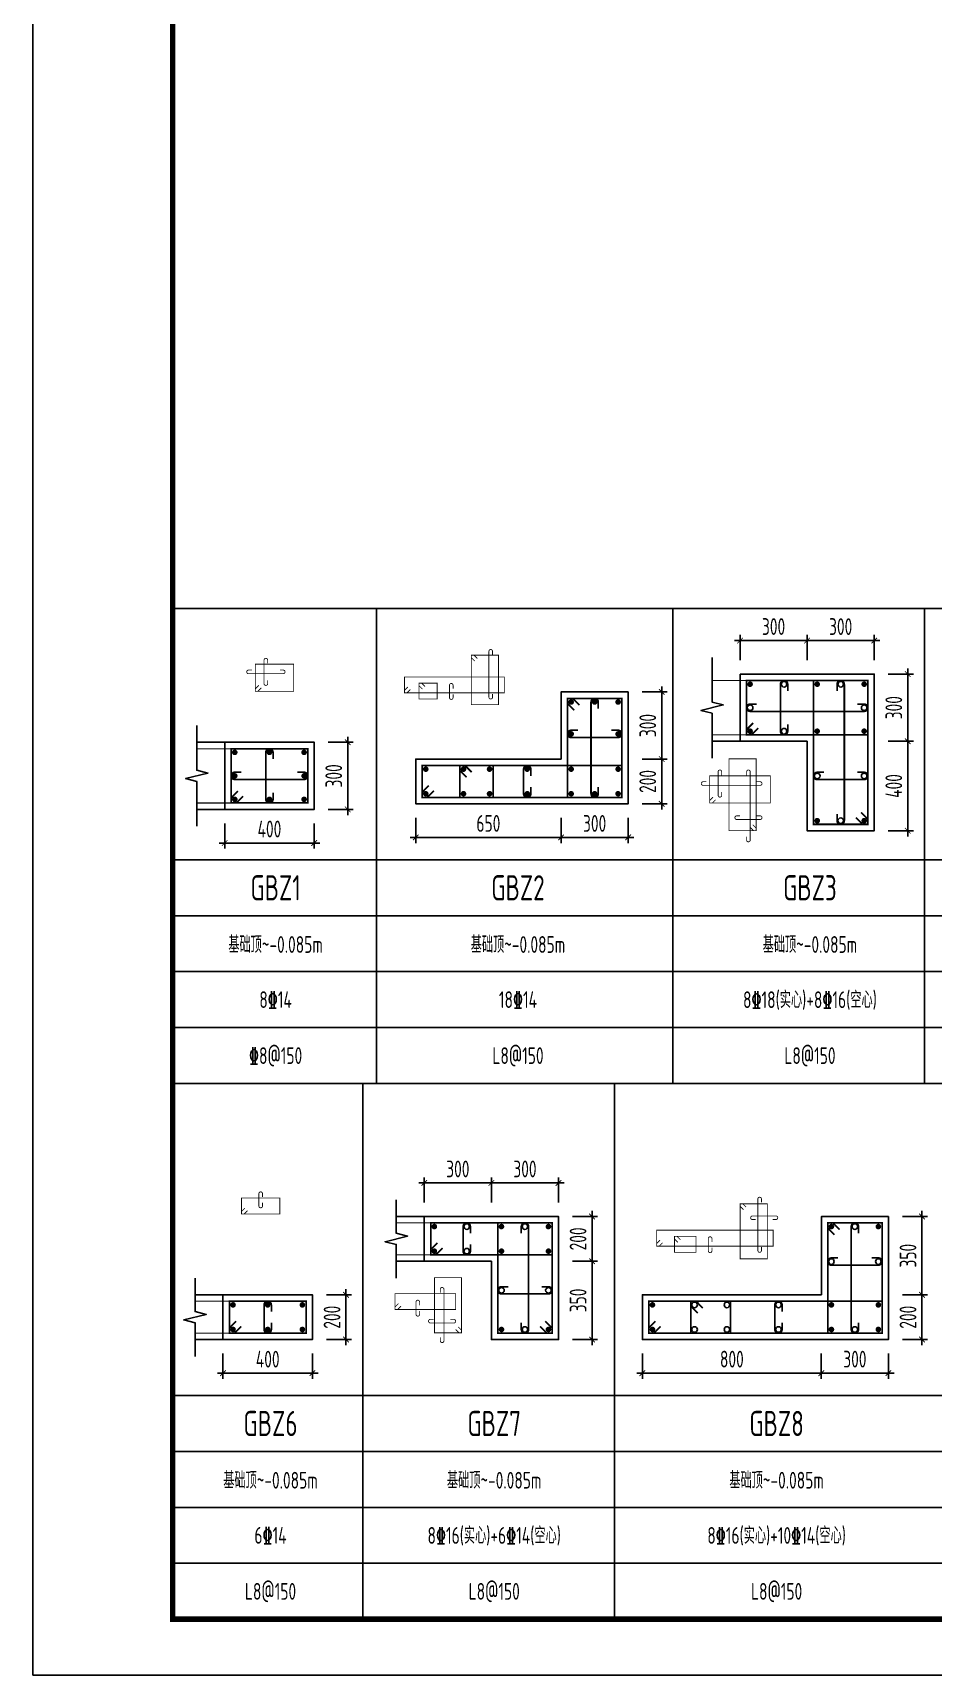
# Model space of a CAD drawing. Extents: x -461650 to 361314, y 245336 to 769729.
# Drawn here: x -139512 to -123412, y 676683 to 706045 of the extents above; entities that cross this region are included whole.
import ezdxf
from ezdxf.enums import TextEntityAlignment as Align

# ---------------------------------------------------------------- set-up
doc = ezdxf.new("R2010")
doc.units = 0
doc.header["$LTSCALE"] = 1000
doc.layers.get('0').update_dxf_attribs({"linetype": 'CONTINUOUS'})
doc.layers.get('DEFPOINTS').update_dxf_attribs({"linetype": 'CONTINUOUS'})
for name, color, linetype in [('-TK', 7, 'CONTINUOUS'), ('COLU_DE_DIM', 3, 'CONTINUOUS'), ('COLU_DE_TH', 7, 'CONTINUOUS'), ('LINK', 6, 'CONTINUOUS'), ('LINK-INDEX', 6, 'CONTINUOUS'), ('REIN', 6, 'CONTINUOUS'), ('TAB', 7, 'CONTINUOUS'), ('TAB_TEXT', 7, 'CONTINUOUS'), ('THIN', 7, 'CONTINUOUS')]:
    doc.layers.add(name, color=color, linetype=linetype)
doc.styles.add('TSSD_DIMENSION', font='Tssdeng.shx', dxfattribs={"width": 0.7, "bigfont": 'tssdchn.shx'})
doc.styles.add('TSSD_REIN', font='tssdeng.shx', dxfattribs={"width": 0.7, "height": 300, "bigfont": 'tssdchn.shx'})
doc.dimstyles.new('TSSD_25_100', dxfattribs={"dimtxt": 300, "dimasz": 100, "dimexe": 100, "dimexo": 250, "dimgap": 100, "dimtad": 1, "dimdec": 0, "dimlfac": 0.25, "dimzin": 0, "dimdsep": 46, "dimtxsty": 'TSSD_DIMENSION', "dimblk": 'ARCHTICK', "dimcen": 0, "dimdle": 100, "dimclrt": 7, "dimadec": 0, "dimazin": 0, "dimtfac": 1, "dimtdec": 0, "dimtix": 1, "dimtmove": 2, "dimatfit": 3, "dimldrblk": 'ARCHTICK', "dimfxl": 0, "dimtolj": 1, "dimtzin": 0, "dimarcsym": 0})

# ---------------------------------------------------------------- blocks, each defined once
blk = doc.blocks.new('A1')
blk.add_lwpolyline([(0, 59400), (0, 0), (84100, 0), (84100, 59400)], close=True)
at = {"const_width": 100}
blk.add_lwpolyline([(2500, 58400), (2500, 1000), (83100, 1000), (83100, 58400)], close=True, dxfattribs=at)
blk = doc.blocks.new('_ArchTick')
at = {"color": 0, "linetype": 'ByBlock', "const_width": 0.15}
blk.add_lwpolyline([(-0.5, -0.5), (0.5, 0.5)], dxfattribs=at)
blk = doc.blocks.new('*D1969')
at = {"layer": 'COLU_DE_DIM', "color": 0, "lineweight": -2}
for p, q in [((-136112, 682433), (-136112, 681983)), ((-134512, 682433), (-134512, 681983)), ((-136212, 682083), (-134412, 682083))]:
    blk.add_line(p, q, dxfattribs=at)
at = {"layer": 'DEFPOINTS', "color": 0}
for p in [(-136112, 682683), (-134512, 682683), (-134512, 682083)]:
    blk.add_point(p, dxfattribs=at)
at = {"layer": 'COLU_DE_DIM', "color": 0, "lineweight": -2, "xscale": 100, "yscale": 100, "zscale": 100, "rotation": 180}
blk.add_blockref('_ArchTick', (-136112, 682083), dxfattribs=at)
at = {"layer": 'COLU_DE_DIM', "color": 0, "lineweight": -2, "xscale": 100, "yscale": 100, "zscale": 100}
blk.add_blockref('_ArchTick', (-134512, 682083), dxfattribs=at)
at = {"layer": 'COLU_DE_DIM', "color": 7, "insert": (-135312, 682333), "char_height": 300, "attachment_point": 5, "style": 'TSSD_DIMENSION'}
blk.add_mtext('\\A1;400', dxfattribs=at)
blk = doc.blocks.new('*D1970')
at = {"layer": 'COLU_DE_DIM', "color": 0, "lineweight": -2}
for p, q in [((-133912, 682583), (-133912, 683583)), ((-134262, 683483), (-133812, 683483)), ((-134262, 682683), (-133812, 682683))]:
    blk.add_line(p, q, dxfattribs=at)
at = {"layer": 'DEFPOINTS', "color": 0}
for p in [(-134512, 683483), (-133912, 683483), (-134512, 682683)]:
    blk.add_point(p, dxfattribs=at)
at = {"layer": 'COLU_DE_DIM', "color": 0, "lineweight": -2, "xscale": 100, "yscale": 100, "zscale": 100}
for p, rotation in [((-133912, 683483), 90), ((-133912, 682683), 270)]:
    blk.add_blockref('_ArchTick', p, dxfattribs=dict(at, rotation=rotation))
at = {"layer": 'COLU_DE_DIM', "color": 7, "insert": (-134162, 683083), "char_height": 300, "attachment_point": 5, "rotation": 90, "style": 'TSSD_DIMENSION'}
blk.add_mtext('\\A1;200', dxfattribs=at)
blk = doc.blocks.new('*D1971')
at = {"layer": 'COLU_DE_DIM', "color": 0, "lineweight": -2}
for p, q in [((-126966, 695180), (-125566, 695180)), ((-126866, 694830), (-126866, 695280)), ((-125666, 694830), (-125666, 695280))]:
    blk.add_line(p, q, dxfattribs=at)
at = {"layer": 'DEFPOINTS', "color": 0}
for p in [(-125666, 695180), (-126866, 694580), (-125666, 694580)]:
    blk.add_point(p, dxfattribs=at)
at = {"layer": 'COLU_DE_DIM', "color": 0, "lineweight": -2, "xscale": 100, "yscale": 100, "zscale": 100, "rotation": 180}
blk.add_blockref('_ArchTick', (-126866, 695180), dxfattribs=at)
at = {"layer": 'COLU_DE_DIM', "color": 0, "lineweight": -2, "xscale": 100, "yscale": 100, "zscale": 100}
blk.add_blockref('_ArchTick', (-125666, 695180), dxfattribs=at)
at = {"layer": 'COLU_DE_DIM', "color": 7, "insert": (-126266, 695430), "char_height": 300, "attachment_point": 5, "style": 'TSSD_DIMENSION'}
blk.add_mtext('\\A1;300', dxfattribs=at)
blk = doc.blocks.new('*D1972')
at = {"layer": 'COLU_DE_DIM', "color": 0, "lineweight": -2}
for p, q in [((-125766, 695180), (-124366, 695180)), ((-125666, 694830), (-125666, 695280)), ((-124466, 694830), (-124466, 695280))]:
    blk.add_line(p, q, dxfattribs=at)
at = {"layer": 'DEFPOINTS', "color": 0}
for p in [(-124466, 695180), (-125666, 694580), (-124466, 694580)]:
    blk.add_point(p, dxfattribs=at)
at = {"layer": 'COLU_DE_DIM', "color": 0, "lineweight": -2, "xscale": 100, "yscale": 100, "zscale": 100, "rotation": 180}
blk.add_blockref('_ArchTick', (-125666, 695180), dxfattribs=at)
at = {"layer": 'COLU_DE_DIM', "color": 0, "lineweight": -2, "xscale": 100, "yscale": 100, "zscale": 100}
blk.add_blockref('_ArchTick', (-124466, 695180), dxfattribs=at)
at = {"layer": 'COLU_DE_DIM', "color": 7, "insert": (-125066, 695430), "char_height": 300, "attachment_point": 5, "style": 'TSSD_DIMENSION'}
blk.add_mtext('\\A1;300', dxfattribs=at)
blk = doc.blocks.new('*D1973')
at = {"layer": 'COLU_DE_DIM', "color": 0, "lineweight": -2}
for p, q in [((-124216, 693380), (-123766, 693380)), ((-123866, 691680), (-123866, 693480)), ((-124216, 691780), (-123766, 691780))]:
    blk.add_line(p, q, dxfattribs=at)
at = {"layer": 'DEFPOINTS', "color": 0}
for p in [(-124466, 693380), (-123866, 693380), (-124466, 691780)]:
    blk.add_point(p, dxfattribs=at)
at = {"layer": 'COLU_DE_DIM', "color": 0, "lineweight": -2, "xscale": 100, "yscale": 100, "zscale": 100}
for p, rotation in [((-123866, 693380), 90), ((-123866, 691780), 270)]:
    blk.add_blockref('_ArchTick', p, dxfattribs=dict(at, rotation=rotation))
at = {"layer": 'COLU_DE_DIM', "color": 7, "insert": (-124116, 692580), "char_height": 300, "attachment_point": 5, "rotation": 90, "style": 'TSSD_DIMENSION'}
blk.add_mtext('\\A1;400', dxfattribs=at)
blk = doc.blocks.new('*D1974')
at = {"layer": 'COLU_DE_DIM', "color": 0, "lineweight": -2}
for p, q in [((-124216, 694580), (-123766, 694580)), ((-123866, 693280), (-123866, 694680)), ((-124216, 693380), (-123766, 693380))]:
    blk.add_line(p, q, dxfattribs=at)
at = {"layer": 'DEFPOINTS', "color": 0}
for p in [(-124466, 694580), (-123866, 694580), (-124466, 693380)]:
    blk.add_point(p, dxfattribs=at)
at = {"layer": 'COLU_DE_DIM', "color": 0, "lineweight": -2, "xscale": 100, "yscale": 100, "zscale": 100}
for p, rotation in [((-123866, 694580), 90), ((-123866, 693380), 270)]:
    blk.add_blockref('_ArchTick', p, dxfattribs=dict(at, rotation=rotation))
at = {"layer": 'COLU_DE_DIM', "color": 7, "insert": (-124116, 693980), "char_height": 300, "attachment_point": 5, "rotation": 90, "style": 'TSSD_DIMENSION'}
blk.add_mtext('\\A1;300', dxfattribs=at)
blk = doc.blocks.new('*D1975')
at = {"layer": 'COLU_DE_DIM', "color": 0, "lineweight": -2}
for p, q in [((-132666, 692011), (-132666, 691561)), ((-130066, 692011), (-130066, 691561)), ((-132766, 691661), (-129966, 691661))]:
    blk.add_line(p, q, dxfattribs=at)
at = {"layer": 'DEFPOINTS', "color": 0}
for p in [(-132666, 692261), (-130066, 692261), (-130066, 691661)]:
    blk.add_point(p, dxfattribs=at)
at = {"layer": 'COLU_DE_DIM', "color": 0, "lineweight": -2, "xscale": 100, "yscale": 100, "zscale": 100, "rotation": 180}
blk.add_blockref('_ArchTick', (-132666, 691661), dxfattribs=at)
at = {"layer": 'COLU_DE_DIM', "color": 0, "lineweight": -2, "xscale": 100, "yscale": 100, "zscale": 100}
blk.add_blockref('_ArchTick', (-130066, 691661), dxfattribs=at)
at = {"layer": 'COLU_DE_DIM', "color": 7, "insert": (-131366, 691911), "char_height": 300, "attachment_point": 5, "style": 'TSSD_DIMENSION'}
blk.add_mtext('\\A1;650', dxfattribs=at)
blk = doc.blocks.new('*D1976')
at = {"layer": 'COLU_DE_DIM', "color": 0, "lineweight": -2}
for p, q in [((-130066, 692011), (-130066, 691561)), ((-128866, 692011), (-128866, 691561)), ((-130166, 691661), (-128766, 691661))]:
    blk.add_line(p, q, dxfattribs=at)
at = {"layer": 'DEFPOINTS', "color": 0}
for p in [(-130066, 692261), (-128866, 692261), (-128866, 691661)]:
    blk.add_point(p, dxfattribs=at)
at = {"layer": 'COLU_DE_DIM', "color": 0, "lineweight": -2, "xscale": 100, "yscale": 100, "zscale": 100, "rotation": 180}
blk.add_blockref('_ArchTick', (-130066, 691661), dxfattribs=at)
at = {"layer": 'COLU_DE_DIM', "color": 0, "lineweight": -2, "xscale": 100, "yscale": 100, "zscale": 100}
blk.add_blockref('_ArchTick', (-128866, 691661), dxfattribs=at)
at = {"layer": 'COLU_DE_DIM', "color": 7, "insert": (-129466, 691911), "char_height": 300, "attachment_point": 5, "style": 'TSSD_DIMENSION'}
blk.add_mtext('\\A1;300', dxfattribs=at)
blk = doc.blocks.new('*D1977')
at = {"layer": 'COLU_DE_DIM', "color": 0, "lineweight": -2}
for p, q in [((-128616, 693061), (-128166, 693061)), ((-128266, 692161), (-128266, 693161)), ((-128616, 692261), (-128166, 692261))]:
    blk.add_line(p, q, dxfattribs=at)
at = {"layer": 'DEFPOINTS', "color": 0}
for p in [(-128866, 693061), (-128266, 693061), (-128866, 692261)]:
    blk.add_point(p, dxfattribs=at)
at = {"layer": 'COLU_DE_DIM', "color": 0, "lineweight": -2, "xscale": 100, "yscale": 100, "zscale": 100}
for p, rotation in [((-128266, 693061), 90), ((-128266, 692261), 270)]:
    blk.add_blockref('_ArchTick', p, dxfattribs=dict(at, rotation=rotation))
at = {"layer": 'COLU_DE_DIM', "color": 7, "insert": (-128516, 692661), "char_height": 300, "attachment_point": 5, "rotation": 90, "style": 'TSSD_DIMENSION'}
blk.add_mtext('\\A1;200', dxfattribs=at)
blk = doc.blocks.new('*D1978')
at = {"layer": 'COLU_DE_DIM', "color": 0, "lineweight": -2}
for p, q in [((-128616, 694261), (-128166, 694261)), ((-128266, 692961), (-128266, 694361)), ((-128616, 693061), (-128166, 693061))]:
    blk.add_line(p, q, dxfattribs=at)
at = {"layer": 'DEFPOINTS', "color": 0}
for p in [(-128866, 694261), (-128266, 694261), (-128866, 693061)]:
    blk.add_point(p, dxfattribs=at)
at = {"layer": 'COLU_DE_DIM', "color": 0, "lineweight": -2, "xscale": 100, "yscale": 100, "zscale": 100}
for p, rotation in [((-128266, 694261), 90), ((-128266, 693061), 270)]:
    blk.add_blockref('_ArchTick', p, dxfattribs=dict(at, rotation=rotation))
at = {"layer": 'COLU_DE_DIM', "color": 7, "insert": (-128516, 693661), "char_height": 300, "attachment_point": 5, "rotation": 90, "style": 'TSSD_DIMENSION'}
blk.add_mtext('\\A1;300', dxfattribs=at)
blk = doc.blocks.new('*D1949')
at = {"layer": 'COLU_DE_DIM', "color": 0, "lineweight": -2}
for p, q in [((-132612, 685483), (-131212, 685483)), ((-132512, 685133), (-132512, 685583)), ((-131312, 685133), (-131312, 685583))]:
    blk.add_line(p, q, dxfattribs=at)
at = {"layer": 'DEFPOINTS', "color": 0}
for p in [(-131312, 685483), (-132512, 684883), (-131312, 684883)]:
    blk.add_point(p, dxfattribs=at)
at = {"layer": 'COLU_DE_DIM', "color": 0, "lineweight": -2, "xscale": 100, "yscale": 100, "zscale": 100, "rotation": 180}
blk.add_blockref('_ArchTick', (-132512, 685483), dxfattribs=at)
at = {"layer": 'COLU_DE_DIM', "color": 0, "lineweight": -2, "xscale": 100, "yscale": 100, "zscale": 100}
blk.add_blockref('_ArchTick', (-131312, 685483), dxfattribs=at)
at = {"layer": 'COLU_DE_DIM', "color": 7, "insert": (-131912, 685733), "char_height": 300, "attachment_point": 5, "style": 'TSSD_DIMENSION'}
blk.add_mtext('\\A1;300', dxfattribs=at)
blk = doc.blocks.new('*D1950')
at = {"layer": 'COLU_DE_DIM', "color": 0, "lineweight": -2}
for p, q in [((-131412, 685483), (-130012, 685483)), ((-131312, 685133), (-131312, 685583)), ((-130112, 685133), (-130112, 685583))]:
    blk.add_line(p, q, dxfattribs=at)
at = {"layer": 'DEFPOINTS', "color": 0}
for p in [(-130112, 685483), (-131312, 684883), (-130112, 684883)]:
    blk.add_point(p, dxfattribs=at)
at = {"layer": 'COLU_DE_DIM', "color": 0, "lineweight": -2, "xscale": 100, "yscale": 100, "zscale": 100, "rotation": 180}
blk.add_blockref('_ArchTick', (-131312, 685483), dxfattribs=at)
at = {"layer": 'COLU_DE_DIM', "color": 0, "lineweight": -2, "xscale": 100, "yscale": 100, "zscale": 100}
blk.add_blockref('_ArchTick', (-130112, 685483), dxfattribs=at)
at = {"layer": 'COLU_DE_DIM', "color": 7, "insert": (-130712, 685733), "char_height": 300, "attachment_point": 5, "style": 'TSSD_DIMENSION'}
blk.add_mtext('\\A1;300', dxfattribs=at)
blk = doc.blocks.new('*D1951')
at = {"layer": 'COLU_DE_DIM', "color": 0, "lineweight": -2}
for p, q in [((-129512, 682583), (-129512, 684183)), ((-129862, 684083), (-129412, 684083)), ((-129862, 682683), (-129412, 682683))]:
    blk.add_line(p, q, dxfattribs=at)
at = {"layer": 'DEFPOINTS', "color": 0}
for p in [(-130112, 684083), (-129512, 684083), (-130112, 682683)]:
    blk.add_point(p, dxfattribs=at)
at = {"layer": 'COLU_DE_DIM', "color": 0, "lineweight": -2, "xscale": 100, "yscale": 100, "zscale": 100}
for p, rotation in [((-129512, 684083), 90), ((-129512, 682683), 270)]:
    blk.add_blockref('_ArchTick', p, dxfattribs=dict(at, rotation=rotation))
at = {"layer": 'COLU_DE_DIM', "color": 7, "insert": (-129762, 683383), "char_height": 300, "attachment_point": 5, "rotation": 90, "style": 'TSSD_DIMENSION'}
blk.add_mtext('\\A1;350', dxfattribs=at)
blk = doc.blocks.new('*D1952')
at = {"layer": 'COLU_DE_DIM', "color": 0, "lineweight": -2}
for p, q in [((-129862, 684883), (-129412, 684883)), ((-129512, 683983), (-129512, 684983)), ((-129862, 684083), (-129412, 684083))]:
    blk.add_line(p, q, dxfattribs=at)
at = {"layer": 'DEFPOINTS', "color": 0}
for p in [(-130112, 684883), (-129512, 684883), (-130112, 684083)]:
    blk.add_point(p, dxfattribs=at)
at = {"layer": 'COLU_DE_DIM', "color": 0, "lineweight": -2, "xscale": 100, "yscale": 100, "zscale": 100}
for p, rotation in [((-129512, 684883), 90), ((-129512, 684083), 270)]:
    blk.add_blockref('_ArchTick', p, dxfattribs=dict(at, rotation=rotation))
at = {"layer": 'COLU_DE_DIM', "color": 7, "insert": (-129762, 684483), "char_height": 300, "attachment_point": 5, "rotation": 90, "style": 'TSSD_DIMENSION'}
blk.add_mtext('\\A1;200', dxfattribs=at)
blk = doc.blocks.new('*D1953')
at = {"layer": 'COLU_DE_DIM', "color": 0, "lineweight": -2}
for p, q in [((-128612, 682433), (-128612, 681983)), ((-125412, 682433), (-125412, 681983)), ((-128712, 682083), (-125312, 682083))]:
    blk.add_line(p, q, dxfattribs=at)
at = {"layer": 'DEFPOINTS', "color": 0}
for p in [(-128612, 682683), (-125412, 682683), (-125412, 682083)]:
    blk.add_point(p, dxfattribs=at)
at = {"layer": 'COLU_DE_DIM', "color": 0, "lineweight": -2, "xscale": 100, "yscale": 100, "zscale": 100, "rotation": 180}
blk.add_blockref('_ArchTick', (-128612, 682083), dxfattribs=at)
at = {"layer": 'COLU_DE_DIM', "color": 0, "lineweight": -2, "xscale": 100, "yscale": 100, "zscale": 100}
blk.add_blockref('_ArchTick', (-125412, 682083), dxfattribs=at)
at = {"layer": 'COLU_DE_DIM', "color": 7, "insert": (-127012, 682333), "char_height": 300, "attachment_point": 5, "style": 'TSSD_DIMENSION'}
blk.add_mtext('\\A1;800', dxfattribs=at)
blk = doc.blocks.new('*D1954')
at = {"layer": 'COLU_DE_DIM', "color": 0, "lineweight": -2}
for p, q in [((-125412, 682433), (-125412, 681983)), ((-124212, 682433), (-124212, 681983)), ((-125512, 682083), (-124112, 682083))]:
    blk.add_line(p, q, dxfattribs=at)
at = {"layer": 'DEFPOINTS', "color": 0}
for p in [(-125412, 682683), (-124212, 682683), (-124212, 682083)]:
    blk.add_point(p, dxfattribs=at)
at = {"layer": 'COLU_DE_DIM', "color": 0, "lineweight": -2, "xscale": 100, "yscale": 100, "zscale": 100, "rotation": 180}
blk.add_blockref('_ArchTick', (-125412, 682083), dxfattribs=at)
at = {"layer": 'COLU_DE_DIM', "color": 0, "lineweight": -2, "xscale": 100, "yscale": 100, "zscale": 100}
blk.add_blockref('_ArchTick', (-124212, 682083), dxfattribs=at)
at = {"layer": 'COLU_DE_DIM', "color": 7, "insert": (-124812, 682333), "char_height": 300, "attachment_point": 5, "style": 'TSSD_DIMENSION'}
blk.add_mtext('\\A1;300', dxfattribs=at)
blk = doc.blocks.new('*D1955')
at = {"layer": 'COLU_DE_DIM', "color": 0, "lineweight": -2}
for p, q in [((-123612, 682583), (-123612, 683583)), ((-123962, 683483), (-123512, 683483)), ((-123962, 682683), (-123512, 682683))]:
    blk.add_line(p, q, dxfattribs=at)
at = {"layer": 'DEFPOINTS', "color": 0}
for p in [(-124212, 683483), (-123612, 683483), (-124212, 682683)]:
    blk.add_point(p, dxfattribs=at)
at = {"layer": 'COLU_DE_DIM', "color": 0, "lineweight": -2, "xscale": 100, "yscale": 100, "zscale": 100}
for p, rotation in [((-123612, 683483), 90), ((-123612, 682683), 270)]:
    blk.add_blockref('_ArchTick', p, dxfattribs=dict(at, rotation=rotation))
at = {"layer": 'COLU_DE_DIM', "color": 7, "insert": (-123862, 683083), "char_height": 300, "attachment_point": 5, "rotation": 90, "style": 'TSSD_DIMENSION'}
blk.add_mtext('\\A1;200', dxfattribs=at)
blk = doc.blocks.new('*D1956')
at = {"layer": 'COLU_DE_DIM', "color": 0, "lineweight": -2}
for p, q in [((-123962, 684883), (-123512, 684883)), ((-123612, 683383), (-123612, 684983)), ((-123962, 683483), (-123512, 683483))]:
    blk.add_line(p, q, dxfattribs=at)
at = {"layer": 'DEFPOINTS', "color": 0}
for p in [(-124212, 684883), (-123612, 684883), (-124212, 683483)]:
    blk.add_point(p, dxfattribs=at)
at = {"layer": 'COLU_DE_DIM', "color": 0, "lineweight": -2, "xscale": 100, "yscale": 100, "zscale": 100}
for p, rotation in [((-123612, 684883), 90), ((-123612, 683483), 270)]:
    blk.add_blockref('_ArchTick', p, dxfattribs=dict(at, rotation=rotation))
at = {"layer": 'COLU_DE_DIM', "color": 7, "insert": (-123862, 684183), "char_height": 300, "attachment_point": 5, "rotation": 90, "style": 'TSSD_DIMENSION'}
blk.add_mtext('\\A1;350', dxfattribs=at)
blk = doc.blocks.new('*D1947')
at = {"layer": 'COLU_DE_DIM', "color": 0, "lineweight": -2}
for p, q in [((-136081, 691911), (-136081, 691461)), ((-134481, 691911), (-134481, 691461)), ((-136181, 691561), (-134381, 691561))]:
    blk.add_line(p, q, dxfattribs=at)
at = {"layer": 'DEFPOINTS', "color": 0}
for p in [(-136081, 692161), (-134481, 692161), (-134481, 691561)]:
    blk.add_point(p, dxfattribs=at)
at = {"layer": 'COLU_DE_DIM', "color": 0, "lineweight": -2, "xscale": 100, "yscale": 100, "zscale": 100, "rotation": 180}
blk.add_blockref('_ArchTick', (-136081, 691561), dxfattribs=at)
at = {"layer": 'COLU_DE_DIM', "color": 0, "lineweight": -2, "xscale": 100, "yscale": 100, "zscale": 100}
blk.add_blockref('_ArchTick', (-134481, 691561), dxfattribs=at)
at = {"layer": 'COLU_DE_DIM', "color": 7, "insert": (-135281, 691811), "char_height": 300, "attachment_point": 5, "style": 'TSSD_DIMENSION'}
blk.add_mtext('\\A1;400', dxfattribs=at)
blk = doc.blocks.new('*D1948')
at = {"layer": 'COLU_DE_DIM', "color": 0, "lineweight": -2}
for p, q in [((-134231, 693361), (-133781, 693361)), ((-133881, 692061), (-133881, 693461)), ((-134231, 692161), (-133781, 692161))]:
    blk.add_line(p, q, dxfattribs=at)
at = {"layer": 'DEFPOINTS', "color": 0}
for p in [(-134481, 693361), (-133881, 693361), (-134481, 692161)]:
    blk.add_point(p, dxfattribs=at)
at = {"layer": 'COLU_DE_DIM', "color": 0, "lineweight": -2, "xscale": 100, "yscale": 100, "zscale": 100}
for p, rotation in [((-133881, 693361), 90), ((-133881, 692161), 270)]:
    blk.add_blockref('_ArchTick', p, dxfattribs=dict(at, rotation=rotation))
at = {"layer": 'COLU_DE_DIM', "color": 7, "insert": (-134131, 692761), "char_height": 300, "attachment_point": 5, "rotation": 90, "style": 'TSSD_DIMENSION'}
blk.add_mtext('\\A1;300', dxfattribs=at)

msp = doc.modelspace()

# ---------------------------------------------------------------- linework, layer by layer
at = {"layer": 'COLU_DE_TH'}
for points in [[(-126865.76, 694579.66), (-126865.76, 693379.67), (-125665.76, 693379.67), (-125665.76, 691779.67), (-124465.77, 691779.67), (-124465.77, 694579.66), (-126865.76, 694579.66)], [(-128865.76, 694261.33), (-130065.75, 694261.33), (-130065.75, 693061.33), (-132665.75, 693061.33), (-132665.75, 692261.33), (-128865.76, 692261.33), (-128865.76, 694261.33)], [(-136081.13, 693361.29), (-136081.14, 692161.33), (-134481.14, 692161.33), (-134481.13, 693361.29), (-136081.13, 693361.29)], [(-132511.89, 684883.4), (-132511.89, 684083.4), (-131311.89, 684083.4), (-131311.89, 682683.4), (-130111.89, 682683.4), (-130111.89, 684883.4), (-132511.89, 684883.4)], [(-124211.9, 684883.4), (-125411.89, 684883.4), (-125411.89, 683483.4), (-128611.89, 683483.4), (-128611.89, 682683.4), (-124211.9, 682683.4), (-124211.9, 684883.4)], [(-136111.89, 683483.4), (-136111.89, 682683.4), (-134511.89, 682683.4), (-134511.89, 683483.4), (-136111.89, 683483.4)]]:
    msp.add_lwpolyline(points, close=True, dxfattribs=at)
at = {"layer": 'LINK', "const_width": 30}
for points in [[(-126538.83, 693614.67), (-126658.83, 693494.67), (-126750.76, 693494.67), (-126750.76, 694464.66), (-124580.77, 694464.66), (-124580.77, 693494.67), (-126750.76, 693494.67), (-126750.76, 693586.59), (-126630.76, 693706.59)], [(-124700.77, 692106.59), (-124580.77, 691986.59), (-124580.77, 691894.67), (-125550.76, 691894.67), (-125550.76, 694464.66), (-124580.77, 694464.66), (-124580.77, 691894.67), (-124672.69, 691894.67), (-124792.69, 692014.67)], [(-129830.75, 693934.41), (-129950.75, 694054.41), (-129950.75, 694146.33), (-128980.76, 694146.33), (-128980.76, 692376.33), (-129950.75, 692376.33), (-129950.75, 694146.33), (-129858.83, 694146.33), (-129738.83, 694026.33)], [(-135754.21, 692396.33), (-135874.22, 692276.33), (-135966.14, 692276.33), (-135966.13, 693246.29), (-134596.13, 693246.29), (-134596.14, 692276.33), (-135966.14, 692276.33), (-135966.14, 692368.25), (-135846.14, 692488.25)], [(-132338.83, 692496.33), (-132458.83, 692376.33), (-132550.75, 692376.33), (-132550.75, 692946.33), (-128980.76, 692946.33), (-128980.76, 692376.33), (-132550.75, 692376.33), (-132550.75, 692468.25), (-132430.75, 692588.25)], [(-131755.68, 692734.4), (-131875.68, 692854.4), (-131875.68, 692946.33), (-131279.89, 692946.33), (-131279.89, 692376.33), (-131875.68, 692376.33), (-131875.68, 692946.33), (-131783.76, 692946.33), (-131663.76, 692826.33)], [(-132184.96, 684318.4), (-132304.96, 684198.4), (-132396.89, 684198.4), (-132396.89, 684768.4), (-130226.89, 684768.4), (-130226.89, 684198.4), (-132396.89, 684198.4), (-132396.89, 684290.32), (-132276.89, 684410.32)], [(-130346.89, 683010.32), (-130226.89, 682890.32), (-130226.89, 682798.4), (-131196.89, 682798.4), (-131196.89, 684768.4), (-130226.89, 684768.4), (-130226.89, 682798.4), (-130318.82, 682798.4), (-130438.82, 682918.4)], [(-125176.89, 684556.47), (-125296.89, 684676.47), (-125296.89, 684768.4), (-124326.9, 684768.4), (-124326.9, 682798.4), (-125296.89, 682798.4), (-125296.89, 684768.4), (-125204.97, 684768.4), (-125084.97, 684648.4)], [(-135784.96, 682918.4), (-135904.96, 682798.4), (-135996.89, 682798.4), (-135996.89, 683368.4), (-134626.89, 683368.4), (-134626.89, 682798.4), (-135996.89, 682798.4), (-135996.89, 682890.32), (-135876.89, 683010.32)], [(-128284.97, 682918.4), (-128404.97, 682798.4), (-128496.89, 682798.4), (-128496.89, 683368.4), (-124326.9, 683368.4), (-124326.9, 682798.4), (-128496.89, 682798.4), (-128496.89, 682890.32), (-128376.89, 683010.32)], [(-127624.15, 683156.47), (-127744.15, 683276.47), (-127744.15, 683368.4), (-127034.59, 683368.4), (-127034.59, 682798.4), (-127744.15, 682798.4), (-127744.15, 683368.4), (-127652.23, 683368.4), (-127532.23, 683248.4)]]:
    msp.add_lwpolyline(points, dxfattribs=at)
for points in [[(-126013.29, 694279.67), (-126013.28, 694399.67, 1), (-126143.28, 694399.67), (-126143.3, 693559.71, 1), (-126013.3, 693559.71), (-126013.29, 693679.71)], [(-125130.76, 692079.67), (-125130.76, 691959.67, 1), (-125000.76, 691959.67), (-125000.76, 694399.66, 1), (-125130.76, 694399.66), (-125130.76, 694279.66)], [(-129400.76, 693961.33), (-129400.76, 694081.33, 1), (-129530.76, 694081.33), (-129530.76, 692441.33, 1), (-129400.76, 692441.33), (-129400.76, 692561.33)], [(-126565.76, 694044.67), (-126685.76, 694044.67, 1), (-126685.76, 693914.67), (-124645.77, 693914.67, 1), (-124645.77, 694044.67), (-124765.77, 694044.67)], [(-129765.75, 693576.33), (-129885.75, 693576.33, 1), (-129885.75, 693446.33), (-129045.76, 693446.33, 1), (-129045.76, 693576.33), (-129165.76, 693576.33)], [(-135216.13, 693061.3), (-135216.13, 693181.3, 1), (-135346.13, 693181.3), (-135346.14, 692341.33, 1), (-135216.14, 692341.33), (-135216.14, 692461.33)], [(-130606.3, 692761.33), (-130606.3, 692881.33, 1), (-130736.3, 692881.33), (-130736.3, 692441.33, 1), (-130606.3, 692441.33), (-130606.3, 692561.33)], [(-135781.13, 692826.31), (-135901.13, 692826.31, 1), (-135901.13, 692696.31), (-134661.13, 692696.31, 1), (-134661.13, 692826.31), (-134781.13, 692826.31)], [(-125365.76, 692824.67), (-125485.76, 692824.67, 1), (-125485.76, 692694.67), (-124645.77, 692694.67, 1), (-124645.77, 692824.67), (-124765.77, 692824.67)], [(-131687.62, 684583.4), (-131687.62, 684703.4, 1), (-131817.62, 684703.4), (-131817.62, 684263.4, 1), (-131687.62, 684263.4), (-131687.62, 684383.4)], [(-130776.89, 682983.4), (-130776.89, 682863.4, 1), (-130646.89, 682863.4), (-130646.89, 684703.4, 1), (-130776.89, 684703.4), (-130776.89, 684583.4)], [(-124746.9, 684583.4), (-124746.9, 684703.4, 1), (-124876.9, 684703.4), (-124876.9, 682863.4, 1), (-124746.9, 682863.4), (-124746.9, 682983.4)], [(-125111.89, 684142.88), (-125231.89, 684142.88, 1), (-125231.89, 684012.88), (-124391.9, 684012.88, 1), (-124391.9, 684142.88), (-124511.9, 684142.88)], [(-131011.89, 683628.4), (-131131.89, 683628.4, 1), (-131131.89, 683498.4), (-130291.89, 683498.4, 1), (-130291.89, 683628.4), (-130411.89, 683628.4)], [(-135246.89, 683183.4), (-135246.89, 683303.4, 1), (-135376.89, 683303.4), (-135376.89, 682863.4, 1), (-135246.89, 682863.4), (-135246.89, 682983.4)], [(-126114.14, 683183.4), (-126114.14, 683303.4, 1), (-126244.14, 683303.4), (-126244.14, 682863.4, 1), (-126114.14, 682863.4), (-126114.14, 682983.4)]]:
    msp.add_lwpolyline(points, format="xyb", dxfattribs=at)
at = {"layer": 'LINK-INDEX', "const_width": 15}
for points in [[(-131291.35, 694927.58), (-131291.35, 694987.58, 1), (-131356.35, 694987.58), (-131356.35, 694167.58, 1), (-131291.35, 694167.58), (-131291.35, 694227.58)], [(-135312.61, 694770.53), (-135312.61, 694830.53, 1), (-135377.61, 694830.53), (-135377.61, 694410.55, 1), (-135312.61, 694410.55), (-135312.61, 694470.55)], [(-135595.11, 694653.03), (-135655.11, 694653.03, 1), (-135655.11, 694588.03), (-135035.11, 694588.03, 1), (-135035.11, 694653.03), (-135095.11, 694653.03)], [(-131997.07, 694320.44), (-131997.07, 694380.44, 1), (-132062.07, 694380.44), (-132062.07, 694160.44, 1), (-131997.07, 694160.44), (-131997.07, 694220.44)], [(-127465.54, 692656.21), (-127525.54, 692656.21, 1), (-127525.54, 692591.21), (-126505.54, 692591.21, 1), (-126505.54, 692656.21), (-126565.54, 692656.21)], [(-127193.04, 692773.71), (-127193.04, 692833.71, 1), (-127258.04, 692833.71), (-127258.04, 692413.71, 1), (-127193.04, 692413.71), (-127193.04, 692473.71)], [(-126748.04, 691673.71), (-126748.04, 691613.71, 1), (-126683.04, 691613.71), (-126683.04, 692833.71, 1), (-126748.04, 692833.71), (-126748.04, 692773.71)], [(-126865.54, 692046.21), (-126925.54, 692046.21, 1), (-126925.54, 691981.21), (-126505.54, 691981.21, 1), (-126505.54, 692046.21), (-126565.54, 692046.21)], [(-135404.39, 685231.33), (-135404.39, 685291.33, 1), (-135469.39, 685291.33), (-135469.39, 685071.33, 1), (-135404.39, 685071.33), (-135404.39, 685131.33)], [(-126482.57, 685135.43), (-126482.57, 685195.43, 1), (-126547.57, 685195.43), (-126547.57, 684275.43, 1), (-126482.57, 684275.43), (-126482.57, 684335.43)], [(-126283.76, 684828.46), (-126223.76, 684828.46, 1), (-126223.76, 684893.46), (-126643.76, 684893.46, 1), (-126643.76, 684828.46), (-126583.76, 684828.46)], [(-127368.29, 684428.3), (-127368.29, 684488.3, 1), (-127433.29, 684488.3), (-127433.29, 684268.3, 1), (-127368.29, 684268.3), (-127368.29, 684328.3)], [(-132225.82, 682721.76), (-132225.82, 682661.76, 1), (-132160.82, 682661.76), (-132160.82, 683581.76, 1), (-132225.82, 683581.76), (-132225.82, 683521.76)], [(-132595.4, 683294.62), (-132595.4, 683354.62, 1), (-132660.4, 683354.62), (-132660.4, 683134.62, 1), (-132595.4, 683134.62), (-132595.4, 683194.62)], [(-132343.32, 683044.26), (-132403.32, 683044.26, 1), (-132403.32, 682979.26), (-131983.32, 682979.26, 1), (-131983.32, 683044.26), (-132043.32, 683044.26)]]:
    msp.add_lwpolyline(points, format="xyb", dxfattribs=at)
for points in [[(-135426.65, 694333.04), (-135486.65, 694273.04), (-135532.61, 694273.04), (-135532.61, 694758.03), (-134847.61, 694758.03), (-134847.61, 694273.04), (-135532.61, 694273.04), (-135532.61, 694319.01), (-135472.61, 694379.01)], [(-131611.34, 694814.12), (-131671.34, 694874.12), (-131671.34, 694920.08), (-131186.35, 694920.08), (-131186.35, 694035.08), (-131671.34, 694035.08), (-131671.34, 694920.08), (-131625.38, 694920.08), (-131565.38, 694860.08)], [(-132760.38, 694305.08), (-132820.38, 694245.08), (-132866.35, 694245.08), (-132866.35, 694530.08), (-131081.35, 694530.08), (-131081.35, 694245.08), (-132866.35, 694245.08), (-132866.35, 694291.04), (-132806.35, 694351.04)], [(-132546.35, 694314.11), (-132606.35, 694374.11), (-132606.35, 694420.08), (-132281.35, 694420.08), (-132281.35, 694135.08), (-132606.35, 694135.08), (-132606.35, 694420.08), (-132560.38, 694420.08), (-132500.38, 694360.08)], [(-126638.04, 691887.17), (-126578.04, 691827.17), (-126578.04, 691781.21), (-127063.04, 691781.21), (-127063.04, 693066.21), (-126578.04, 693066.21), (-126578.04, 691781.21), (-126624, 691781.21), (-126684, 691841.21)], [(-127302.08, 692336.21), (-127362.08, 692276.21), (-127408.04, 692276.21), (-127408.04, 692761.21), (-126323.04, 692761.21), (-126323.04, 692276.21), (-127408.04, 692276.21), (-127408.04, 692322.17), (-127348.04, 692382.17)], [(-135673.42, 684988.83), (-135733.42, 684928.83), (-135779.39, 684928.83), (-135779.39, 685213.83), (-135094.39, 685213.83), (-135094.39, 684928.83), (-135779.39, 684928.83), (-135779.39, 684974.79), (-135719.39, 685034.79)], [(-126802.56, 685005.3), (-126862.56, 685065.3), (-126862.56, 685111.27), (-126377.57, 685111.27), (-126377.57, 684126.27), (-126862.56, 684126.27), (-126862.56, 685111.27), (-126816.6, 685111.27), (-126756.6, 685051.27)], [(-128251.6, 684412.93), (-128311.6, 684352.93), (-128357.56, 684352.93), (-128357.56, 684637.93), (-126272.57, 684637.93), (-126272.57, 684352.93), (-128357.56, 684352.93), (-128357.56, 684398.89), (-128297.56, 684458.89)], [(-127977.56, 684421.97), (-128037.56, 684481.97), (-128037.56, 684527.93), (-127652.56, 684527.93), (-127652.56, 684242.93), (-128037.56, 684242.93), (-128037.56, 684527.93), (-127991.6, 684527.93), (-127931.6, 684467.93)], [(-131905.82, 682910.22), (-131845.82, 682850.22), (-131845.82, 682804.26), (-132330.82, 682804.26), (-132330.82, 683789.26), (-131845.82, 683789.26), (-131845.82, 682804.26), (-131891.79, 682804.26), (-131951.79, 682864.26)], [(-132929.86, 683279.26), (-132989.86, 683219.26), (-133035.82, 683219.26), (-133035.82, 683504.26), (-131950.82, 683504.26), (-131950.82, 683219.26), (-133035.82, 683219.26), (-133035.82, 683265.22), (-132975.82, 683325.22)]]:
    msp.add_lwpolyline(points, dxfattribs=at)
at = {"layer": 'LINK-INDEX', "color": 1, "const_width": 20}
for points in [[(-126650.76, 694464.66), (-127365.76, 694464.66)], [(-135866.13, 693246.29), (-136581.13, 693246.29)], [(-126650.76, 693494.67), (-127365.76, 693494.67)], [(-135866.13, 692276.33), (-136581.13, 692276.33)], [(-132296.89, 684768.4), (-133011.89, 684768.4)], [(-132296.89, 684198.4), (-133011.89, 684198.4)], [(-135896.89, 683368.4), (-136611.89, 683368.4)], [(-135896.89, 682798.4), (-136611.89, 682798.4)]]:
    msp.add_lwpolyline(points, dxfattribs=at)
at = {"layer": 'REIN', "const_width": 50}
for points in [[(-126710.76, 694399.66, 1), (-126660.76, 694399.66, 1), (-126710.76, 694399.66)], [(-125510.76, 694399.66, 1), (-125460.76, 694399.66, 1), (-125510.76, 694399.66)], [(-124670.77, 694399.66, 1), (-124620.77, 694399.66, 1), (-124670.77, 694399.66)], [(-129910.75, 694081.33, 1), (-129860.75, 694081.33, 1), (-129910.75, 694081.33)], [(-129490.76, 694081.33, 1), (-129440.76, 694081.33, 1), (-129490.76, 694081.33)], [(-129070.76, 694081.33, 1), (-129020.76, 694081.33, 1), (-129070.76, 694081.33)], [(-129910.75, 693511.33, 1), (-129860.75, 693511.33, 1), (-129910.75, 693511.33)], [(-129070.76, 693511.33, 1), (-129020.76, 693511.33, 1), (-129070.76, 693511.33)], [(-126710.76, 693559.67, 1), (-126660.76, 693559.67, 1), (-126710.76, 693559.67)], [(-125510.76, 693559.67, 1), (-125460.76, 693559.67, 1), (-125510.76, 693559.67)], [(-124670.77, 693559.67, 1), (-124620.77, 693559.67, 1), (-124670.77, 693559.67)], [(-135926.13, 693181.29, 1), (-135876.13, 693181.29, 1), (-135926.13, 693181.29)], [(-135306.13, 693181.3, 1), (-135256.13, 693181.3, 1), (-135306.13, 693181.3)], [(-134686.13, 693181.29, 1), (-134636.13, 693181.29, 1), (-134686.13, 693181.29)], [(-135926.13, 692761.31, 1), (-135876.13, 692761.31, 1), (-135926.13, 692761.31)], [(-134686.13, 692761.31, 1), (-134636.13, 692761.31, 1), (-134686.13, 692761.31)], [(-132510.75, 692881.33, 1), (-132460.75, 692881.33, 1), (-132510.75, 692881.33)], [(-131835.68, 692881.33, 1), (-131785.68, 692881.33, 1), (-131835.68, 692881.33)], [(-131369.89, 692881.33, 1), (-131319.89, 692881.33, 1), (-131369.89, 692881.33)], [(-130696.3, 692881.33, 1), (-130646.3, 692881.33, 1), (-130696.3, 692881.33)], [(-129910.75, 692881.33, 1), (-129860.75, 692881.33, 1), (-129910.75, 692881.33)], [(-129070.76, 692881.33, 1), (-129020.76, 692881.33, 1), (-129070.76, 692881.33)], [(-135926.14, 692341.33, 1), (-135876.14, 692341.33, 1), (-135926.14, 692341.33)], [(-135306.14, 692341.33, 1), (-135256.14, 692341.33, 1), (-135306.14, 692341.33)], [(-134686.14, 692341.33, 1), (-134636.14, 692341.33, 1), (-134686.14, 692341.33)], [(-132510.75, 692441.33, 1), (-132460.75, 692441.33, 1), (-132510.75, 692441.33)], [(-131835.68, 692441.33, 1), (-131785.68, 692441.33, 1), (-131835.68, 692441.33)], [(-131369.89, 692441.33, 1), (-131319.89, 692441.33, 1), (-131369.89, 692441.33)], [(-130696.3, 692441.33, 1), (-130646.3, 692441.33, 1), (-130696.3, 692441.33)], [(-129910.75, 692441.33, 1), (-129860.75, 692441.33, 1), (-129910.75, 692441.33)], [(-129490.76, 692441.33, 1), (-129440.76, 692441.33, 1), (-129490.76, 692441.33)], [(-129070.76, 692441.33, 1), (-129020.76, 692441.33, 1), (-129070.76, 692441.33)], [(-125510.76, 691959.67, 1), (-125460.76, 691959.67, 1), (-125510.76, 691959.67)], [(-124670.77, 691959.67, 1), (-124620.77, 691959.67, 1), (-124670.77, 691959.67)], [(-132356.89, 684703.4, 1), (-132306.89, 684703.4, 1), (-132356.89, 684703.4)], [(-131156.89, 684703.4, 1), (-131106.89, 684703.4, 1), (-131156.89, 684703.4)], [(-130316.89, 684703.4, 1), (-130266.89, 684703.4, 1), (-130316.89, 684703.4)], [(-125256.89, 684703.4, 1), (-125206.89, 684703.4, 1), (-125256.89, 684703.4)], [(-124416.9, 684703.4, 1), (-124366.9, 684703.4, 1), (-124416.9, 684703.4)], [(-132356.89, 684263.4, 1), (-132306.89, 684263.4, 1), (-132356.89, 684263.4)], [(-131156.89, 684263.4, 1), (-131106.89, 684263.4, 1), (-131156.89, 684263.4)], [(-130316.89, 684263.4, 1), (-130266.89, 684263.4, 1), (-130316.89, 684263.4)], [(-135956.89, 683303.4, 1), (-135906.89, 683303.4, 1), (-135956.89, 683303.4)], [(-135336.89, 683303.4, 1), (-135286.89, 683303.4, 1), (-135336.89, 683303.4)], [(-134716.89, 683303.4, 1), (-134666.89, 683303.4, 1), (-134716.89, 683303.4)], [(-128456.89, 683303.4, 1), (-128406.89, 683303.4, 1), (-128456.89, 683303.4)], [(-125256.89, 683303.4, 1), (-125206.89, 683303.4, 1), (-125256.89, 683303.4)], [(-124416.9, 683303.4, 1), (-124366.9, 683303.4, 1), (-124416.9, 683303.4)], [(-135956.89, 682863.4, 1), (-135906.89, 682863.4, 1), (-135956.89, 682863.4)], [(-135336.89, 682863.4, 1), (-135286.89, 682863.4, 1), (-135336.89, 682863.4)], [(-134716.89, 682863.4, 1), (-134666.89, 682863.4, 1), (-134716.89, 682863.4)], [(-131156.89, 682863.4, 1), (-131106.89, 682863.4, 1), (-131156.89, 682863.4)], [(-130316.89, 682863.4, 1), (-130266.89, 682863.4, 1), (-130316.89, 682863.4)], [(-128456.89, 682863.4, 1), (-128406.89, 682863.4, 1), (-128456.89, 682863.4)], [(-125256.89, 682863.4, 1), (-125206.89, 682863.4, 1), (-125256.89, 682863.4)], [(-124416.9, 682863.4, 1), (-124366.9, 682863.4, 1), (-124416.9, 682863.4)]]:
    msp.add_lwpolyline(points, format="xyb", close=True, dxfattribs=at)
at = {"layer": 'REIN'}
for centre in [(-126078.28, 694399.67), (-125065.76, 694399.66), (-126685.76, 693979.67), (-124645.77, 693979.67), (-126078.3, 693559.71), (-125485.76, 692759.67), (-124645.77, 692759.67), (-125065.76, 691959.67), (-131752.62, 684703.4), (-130711.89, 684703.4), (-124811.9, 684703.4), (-131752.62, 684263.4), (-125231.89, 684077.88), (-124391.9, 684077.88), (-131131.89, 683563.4), (-130291.89, 683563.4), (-127679.15, 683303.4), (-127099.59, 683303.4), (-126179.14, 683303.4), (-130711.89, 682863.4), (-127679.15, 682863.4), (-127099.59, 682863.4), (-126179.14, 682863.4), (-124811.9, 682863.4)]:
    msp.add_circle(centre, 50, dxfattribs=at)
at = {"layer": 'TAB'}
for points in [[(-137011.89, 695752.06), (-133365.75, 695752.06), (-133365.75, 687261.33), (-137011.89, 687261.33), (-137011.89, 695752.06), (-137011.89, 691261.33), (-133365.75, 691261.33), (-133365.75, 690261.33), (-137011.89, 690261.33), (-137011.89, 689261.33), (-133365.75, 689261.33), (-133365.75, 688261.33), (-137011.89, 688261.33)], [(-133365.75, 695752.06), (-128065.76, 695752.06), (-128065.76, 687261.33), (-133365.75, 687261.33), (-133365.75, 695752.06), (-133365.75, 691261.33), (-128065.76, 691261.33), (-128065.76, 690261.33), (-133365.75, 690261.33), (-133365.75, 689261.33), (-128065.76, 689261.33), (-128065.76, 688261.33), (-133365.75, 688261.33)], [(-128065.76, 695752.06), (-123565.77, 695752.06), (-123565.77, 687261.33), (-128065.76, 687261.33), (-128065.76, 695752.06), (-128065.76, 691261.33), (-123565.77, 691261.33), (-123565.77, 690261.33), (-128065.76, 690261.33), (-128065.76, 689261.33), (-123565.77, 689261.33), (-123565.77, 688261.33), (-128065.76, 688261.33)], [(-123565.77, 695752.06), (-117965.77, 695752.06), (-117965.77, 687261.33), (-123565.77, 687261.33), (-123565.77, 695752.06), (-123565.77, 691261.33), (-117965.77, 691261.33), (-117965.77, 690261.33), (-123565.77, 690261.33), (-123565.77, 689261.33), (-117965.77, 689261.33), (-117965.77, 688261.33), (-123565.77, 688261.33)], [(-137011.89, 687261.33), (-133611.89, 687261.33), (-133611.89, 677683.4), (-137011.89, 677683.4), (-137011.89, 687261.33), (-137011.89, 681683.4), (-133611.89, 681683.4), (-133611.89, 680683.4), (-137011.89, 680683.4), (-137011.89, 679683.4), (-133611.89, 679683.4), (-133611.89, 678683.4), (-137011.89, 678683.4)], [(-133611.89, 687261.33), (-129111.89, 687261.33), (-129111.89, 677683.4), (-133611.89, 677683.4), (-133611.89, 687261.33), (-133611.89, 681683.4), (-129111.89, 681683.4), (-129111.89, 680683.4), (-133611.89, 680683.4), (-133611.89, 679683.4), (-129111.89, 679683.4), (-129111.89, 678683.4), (-133611.89, 678683.4)], [(-129111.89, 687261.33), (-123211.9, 687261.33), (-123211.9, 677683.4), (-129111.89, 677683.4), (-129111.89, 687261.33), (-129111.89, 681683.4), (-123211.9, 681683.4), (-123211.9, 680683.4), (-129111.89, 680683.4), (-129111.89, 679683.4), (-123211.9, 679683.4), (-123211.9, 678683.4), (-129111.89, 678683.4)]]:
    msp.add_lwpolyline(points, dxfattribs=at)
at = {"layer": 'THIN'}
for p, q in [((-136081.13, 693361.29), (-136581.13, 693361.3)), ((-126865.76, 693379.67), (-127365.76, 693379.67)), ((-136081.14, 692161.33), (-136581.14, 692161.33)), ((-132511.89, 684883.4), (-133011.89, 684883.4)), ((-132511.89, 684083.4), (-133011.89, 684083.4)), ((-136111.89, 683483.4), (-136611.89, 683483.4)), ((-136111.89, 682683.4), (-136611.89, 682683.4))]:
    msp.add_line(p, q, dxfattribs=at)
for points in [[(-127365.76, 694879.66), (-127365.76, 694079.67), (-127165.76, 694029.67), (-127565.76, 693929.67), (-127365.76, 693879.67), (-127365.76, 693079.67)], [(-136581.12, 693661.3), (-136581.13, 692861.31), (-136381.13, 692811.31), (-136781.13, 692711.32), (-136581.13, 692661.31), (-136581.15, 691861.33)], [(-133011.89, 685183.4), (-133011.89, 684583.4), (-132811.89, 684533.4), (-133211.89, 684433.4), (-133011.89, 684383.4), (-133011.89, 683783.4)], [(-136611.89, 683783.4), (-136611.89, 683183.4), (-136411.89, 683133.4), (-136811.89, 683033.4), (-136611.89, 682983.4), (-136611.89, 682383.4)]]:
    msp.add_lwpolyline(points, dxfattribs=at)

# ---------------------------------------------------------------- block references
at = {"layer": '-TK'}
msp.add_blockref('A1', (-139511.89, 676683.4), dxfattribs=at)

# ---------------------------------------------------------------- texts
at = {"layer": 'TAB_TEXT', "color": 7, "style": 'TSSD_REIN', "width": 0.7}
for s, height, p in [('GBZ1', 450, (-135171.02, 690761.33)), ('GBZ2', 450, (-130836.62, 690761.33)), ('GBZ3', 450, (-125615.76, 690761.33)), ('基础顶~-0.085m', 300, (-135171.02, 689761.33)), ('基础顶~-0.085m', 300, (-130836.62, 689761.33)), ('基础顶~-0.085m', 300, (-125615.76, 689761.33)), ('8%%13214', 300, (-135171.02, 688761.33)), ('18%%13214', 300, (-130836.62, 688761.33)), ('L8@150', 300, (-130836.62, 687761.33)), ('L8@150', 300, (-125615.76, 687761.33)), ('GBZ6', 450, (-135261.89, 681183.4)), ('GBZ7', 450, (-131261.89, 681183.4)), ('GBZ8', 450, (-126211.9, 681183.4)), ('基础顶~-0.085m', 300, (-135261.89, 680183.4)), ('基础顶~-0.085m', 300, (-131261.89, 680183.4)), ('基础顶~-0.085m', 300, (-126211.9, 680183.4)), ('L8@150', 300, (-135261.89, 678183.4)), ('L8@150', 300, (-131261.89, 678183.4)), ('L8@150', 300, (-126211.9, 678183.4))]:
    msp.add_text(s, height=height, dxfattribs=at).set_placement(p, align=Align.MIDDLE)
at = {"layer": 'TAB_TEXT', "color": 1, "style": 'TSSD_REIN', "width": 0.7}
for s, p in [('8%%13218(实心)+8%%13216(空心)', (-125615.76, 688761.33)), ('%%1328@150', (-135171.02, 687761.33)), ('6%%13214', (-135261.89, 679183.4)), ('8%%13216(实心)+6%%13214(空心)', (-131261.89, 679183.4)), ('8%%13216(实心)+10%%13214(空心)', (-126211.9, 679183.4))]:
    msp.add_text(s, height=300, dxfattribs=at).set_placement(p, align=Align.MIDDLE)

# ---------------------------------------------------------------- dimensions: what is measured, and where the dimension line sits
at = {"layer": 'COLU_DE_DIM'}
for base, p1, p2, picture, middle in [((-125665.76, 695179.66), (-126865.76, 694579.66), (-125665.76, 694579.66), '*D1971', (-126265.76, 695429.66)), ((-124465.77, 695179.66), (-125665.76, 694579.66), (-124465.77, 694579.66), '*D1972', (-125065.76, 695429.66)), ((-134481.14, 691561.33), (-136081.13, 692161.33), (-134481.14, 692161.33), '*D1947', (-135281.13, 691811.33)), ((-130065.75, 691661.33), (-132665.75, 692261.33), (-130065.75, 692261.33), '*D1975', (-131365.75, 691911.33)), ((-128865.76, 691661.33), (-130065.75, 692261.33), (-128865.76, 692261.33), '*D1976', (-129465.76, 691911.33)), ((-131311.89, 685483.4), (-132511.89, 684883.4), (-131311.89, 684883.4), '*D1949', (-131911.89, 685733.4)), ((-130111.89, 685483.4), (-131311.89, 684883.4), (-130111.89, 684883.4), '*D1950', (-130711.89, 685733.4)), ((-134511.89, 682083.4), (-136111.89, 682683.4), (-134511.89, 682683.4), '*D1969', (-135311.89, 682333.4)), ((-125411.89, 682083.4), (-128611.89, 682683.4), (-125411.89, 682683.4), '*D1953', (-127011.89, 682333.4)), ((-124211.9, 682083.4), (-125411.89, 682683.4), (-124211.9, 682683.4), '*D1954', (-124811.9, 682333.4))]:
    dim = msp.add_linear_dim(base=base, p1=p1, p2=p2, dimstyle='TSSD_25_100', dxfattribs=at)
    dim.commit()
    dim.dimension.update_dxf_attribs({"geometry": picture, "text_midpoint": middle})
for base, p1, p2, picture, middle in [((-123865.77, 694579.66), (-124465.77, 693379.67), (-124465.77, 694579.66), '*D1974', (-124115.77, 693979.67)), ((-128265.76, 694261.33), (-128865.76, 693061.33), (-128865.76, 694261.33), '*D1978', (-128515.76, 693661.33)), ((-133881.14, 693361.29), (-134481.14, 692161.33), (-134481.14, 693361.29), '*D1948', (-134131.14, 692761.31)), ((-123865.77, 693379.67), (-124465.77, 691779.67), (-124465.77, 693379.67), '*D1973', (-124115.77, 692579.67)), ((-128265.76, 693061.33), (-128865.76, 692261.33), (-128865.76, 693061.33), '*D1977', (-128515.76, 692661.33)), ((-129511.89, 684883.4), (-130111.89, 684083.4), (-130111.89, 684883.4), '*D1952', (-129761.89, 684483.4)), ((-123611.9, 684883.4), (-124211.9, 683483.4), (-124211.9, 684883.4), '*D1956', (-123861.9, 684183.4)), ((-129511.89, 684083.4), (-130111.89, 682683.4), (-130111.89, 684083.4), '*D1951', (-129761.89, 683383.4)), ((-133911.89, 683483.4), (-134511.89, 682683.4), (-134511.89, 683483.4), '*D1970', (-134161.89, 683083.4)), ((-123611.9, 683483.4), (-124211.9, 682683.4), (-124211.9, 683483.4), '*D1955', (-123861.9, 683083.4))]:
    dim = msp.add_linear_dim(base=base, p1=p1, p2=p2, angle=90, dimstyle='TSSD_25_100', dxfattribs=at)
    dim.commit()
    dim.dimension.update_dxf_attribs({"geometry": picture, "text_midpoint": middle})

doc.saveas('drawing.dxf')
